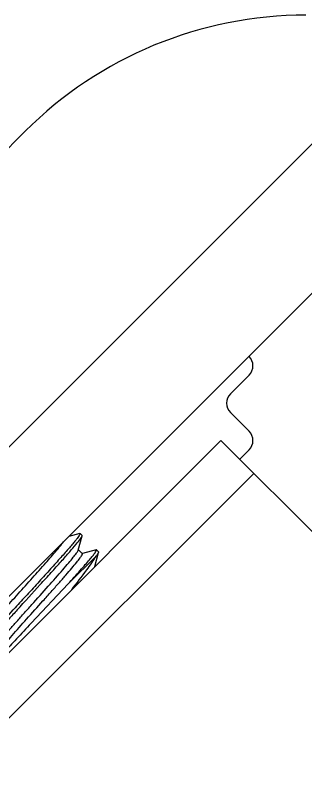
# Model space of a CAD drawing. Extents: x -1396510 to 1250330, y -1892470 to 1623980.
# Drawn here: x -1165443.4 to -1165338.8, y -61241.6 to -60969.6 of the extents above; entities that cross this region are included whole.
import ezdxf

# ---------------------------------------------------------------- set-up
doc = ezdxf.new("R2010")
doc.units = 0
doc.header["$LTSCALE"] = 1000
doc.header["$MEASUREMENT"] = 0

msp = doc.modelspace()

# ---------------------------------------------------------------- linework, layer by layer
at = {"linetype": 'Continuous'}
for p, q in [((-1165439.76, -61011.41), (-1165483.76, -61055.41)), ((-1165524.16, -61203.51), (-1165333.04, -61012.39)), ((-1165497.23, -61230.44), (-1165328.93, -61062.13)), ((-1165359.23, -61099.17), (-1165365.97, -61105.9)), ((-1165365.97, -61112.63), (-1165359.23, -61119.36)), ((-1166840.9, -62594.29), (-1165369.34, -61122.74)), ((-1165369.34, -61122.74), (-1165231.35, -61260.73)), ((-1165359.23, -61126.09), (-1165362.61, -61129.47)), ((-1166829.12, -62606.07), (-1165357.56, -61134.52)), ((-1165420.16, -61156.19), (-1165424.01, -61157.21)), ((-1165420.64, -61162.13), (-1165419.28, -61157.07)), ((-1165420.16, -61156.19), (-1165420.02, -61156.2)), ((-1165419.29, -61156.93), (-1165420.02, -61156.2)), ((-1165419.28, -61157.07), (-1165419.29, -61156.93)), ((-1165420.7, -61162.3), (-1165420.64, -61162.13)), ((-1165419.18, -61163.44), (-1165420.6, -61162.01)), ((-1165414.27, -61162.08), (-1165419.19, -61163.38)), ((-1165414.75, -61168.02), (-1165413.39, -61162.96)), ((-1165414.13, -61162.09), (-1165414.27, -61162.08)), ((-1165413.4, -61162.82), (-1165414.13, -61162.09)), ((-1165413.4, -61162.82), (-1165413.39, -61162.96)), ((-1165424.27, -61174.3), (-1165414.15, -61164.18)), ((-1165424.27, -61174.3), (-1165437.61, -61188.48))]:
    msp.add_line(p, q, dxfattribs=at)
for centre, radius, start, end in [((-1165338.79, -61112.38), 142.79, 90.0087, 135.0001), ((-1165362.6, -61095.8), 4.76, 315.0001, 44.9999), ((-1165362.6, -61109.26), 4.76, 135.0001, 224.9999), ((-1165362.6, -61122.73), 4.76, 315.0001, 44.9999)]:
    msp.add_arc(centre, radius, start, end, dxfattribs=at)
for points, knots in [([(-1165420.02, -61156.2), (-1165419.97, -61156.25), (-1165420.1, -61156.58), (-1165420.37, -61157), (-1165420.93, -61157.77), (-1165421.7, -61158.74), (-1165422.71, -61159.96), (-1165424.46, -61162.01), (-1165427.11, -61165.02), (-1165430.73, -61169.05), (-1165434.78, -61173.51), (-1165439.04, -61178.19), (-1165441.93, -61181.36), (-1165443.36, -61182.94)], [0, 0, 0, 0, 0.006649, 0.022591, 0.048358, 0.083741, 0.128337, 0.181595, 0.311308, 0.466307, 0.638694, 0.819662, 1, 1, 1, 1]), ([(-1165442.63, -61183.67), (-1165439.88, -61180.64), (-1165435.79, -61176.16), (-1165430.51, -61170.35), (-1165426.96, -61166.41), (-1165423.96, -61163.02), (-1165421.65, -61160.32), (-1165420.21, -61158.56), (-1165419.52, -61157.56), (-1165419.32, -61157.21), (-1165419.28, -61157.07)], [0, 0, 0, 0, 0.346737, 0.513458, 0.665279, 0.795135, 0.896996, 0.966208, 0.987595, 1, 1, 1, 1]), ([(-1165456.02, -61194.06), (-1165455.87, -61193.77), (-1165455.37, -61193.06), (-1165453.88, -61191.12), (-1165451.12, -61187.88), (-1165447.02, -61183.21), (-1165442.21, -61177.83), (-1165437.23, -61172.27), (-1165432.62, -61167.09), (-1165428.87, -61162.77), (-1165426.75, -61160.23), (-1165425.94, -61159.15)], [0, 0, 0, 0, 0.021715, 0.056046, 0.159054, 0.298709, 0.460676, 0.628278, 0.784245, 0.912528, 1, 1, 1, 1]), ([(-1165451.7, -61198.9), (-1165451.73, -61198.86), (-1165451.7, -61198.66), (-1165451.44, -61198.17), (-1165450.73, -61197.15), (-1165449.48, -61195.59), (-1165447.74, -61193.51), (-1165445.57, -61191), (-1165443.05, -61188.14), (-1165440.29, -61185.03), (-1165436.39, -61180.67), (-1165431.66, -61175.4), (-1165427.23, -61170.4), (-1165424.23, -61166.92), (-1165422.58, -61164.94), (-1165421.44, -61163.46), (-1165420.85, -61162.64), (-1165420.7, -61162.3)], [0, 0, 0, 0, 0.003378, 0.010399, 0.036746, 0.079121, 0.136173, 0.20596, 0.286076, 0.373744, 0.465922, 0.650957, 0.8157, 0.883185, 0.937518, 0.97686, 1, 1, 1, 1]), ([(-1165450.14, -61199.98), (-1165449.96, -61199.63), (-1165449.36, -61198.78), (-1165448.17, -61197.26), (-1165446.49, -61195.25), (-1165443.48, -61191.76), (-1165439.05, -61186.76), (-1165434.34, -61181.51), (-1165430.47, -61177.18), (-1165427.72, -61174.09), (-1165425.23, -61171.26), (-1165423.09, -61168.78), (-1165421.36, -61166.72), (-1165420.13, -61165.17), (-1165419.43, -61164.16), (-1165419.17, -61163.67), (-1165419.14, -61163.48), (-1165419.18, -61163.44)], [0, 0, 0, 0, 0.024547, 0.065055, 0.120269, 0.188338, 0.353398, 0.537818, 0.629455, 0.716499, 0.795966, 0.865134, 0.921648, 0.963607, 0.989691, 0.996644, 1, 1, 1, 1]), ([(-1165424.27, -61174.3), (-1165422.81, -61172.69), (-1165420.76, -61170.39), (-1165418.22, -61167.5), (-1165416.72, -61165.74), (-1165415.57, -61164.34), (-1165414.7, -61163.23), (-1165414.32, -61162.62), (-1165414.05, -61162.16), (-1165414.13, -61162.09)], [0, 0, 0, 0, 0.408851, 0.580451, 0.725719, 0.841897, 0.926873, 0.979322, 1, 1, 1, 1]), ([(-1165413.39, -61162.96), (-1165413.43, -61163.13), (-1165413.69, -61163.54), (-1165413.96, -61163.93), (-1165414.15, -61164.18)], [0, 0, 0, 0, 0.359868, 1, 1, 1, 1]), ([(-1165423.01, -61176.4), (-1165421.19, -61174.06), (-1165418.13, -61170.06), (-1165415.19, -61165.96), (-1165414.15, -61164.18)], [0, 0, 0, 0, 0.590071, 1, 1, 1, 1]), ([(-1165457.47, -61199.39), (-1165457.41, -61199.15), (-1165457, -61198.56), (-1165456.18, -61197.45), (-1165454.89, -61195.9), (-1165453.21, -61193.93), (-1165451.15, -61191.58), (-1165447.84, -61187.87), (-1165445.2, -61184.96), (-1165443.36, -61182.94)], [0, 0, 0, 0, 0.033702, 0.097825, 0.191267, 0.311883, 0.456804, 0.622528, 1, 1, 1, 1]), ([(-1165442.63, -61183.67), (-1165443.64, -61184.78), (-1165445.58, -61186.92), (-1165448.35, -61190), (-1165450.83, -61192.78), (-1165452.93, -61195.19), (-1165454.61, -61197.16), (-1165455.8, -61198.63), (-1165456.48, -61199.59), (-1165456.73, -61200.04), (-1165456.76, -61200.23), (-1165456.73, -61200.26)], [0, 0, 0, 0, 0.205737, 0.397219, 0.56917, 0.716907, 0.836398, 0.924444, 0.978847, 0.993243, 1, 1, 1, 1]), ([(-1165437.61, -61188.48), (-1165439.38, -61190.37), (-1165441.92, -61193.07), (-1165445.11, -61196.51), (-1165447.08, -61198.66), (-1165448.68, -61200.45), (-1165449.91, -61201.83), (-1165450.64, -61202.78), (-1165451.05, -61203.26), (-1165451.1, -61203.44)], [0, 0, 0, 0, 0.384439, 0.552148, 0.69798, 0.818322, 0.910163, 0.971177, 1, 1, 1, 1])]:
    msp.add_open_spline(points, degree=3, knots=knots, dxfattribs=at)

doc.saveas('drawing.dxf')
